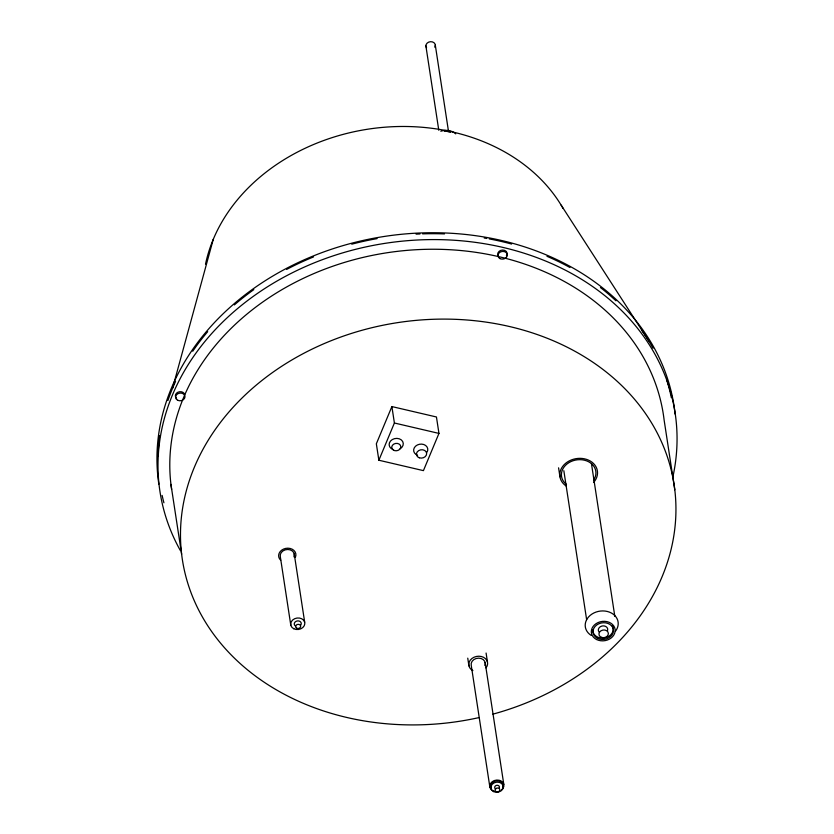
<?xml version="1.0" encoding="UTF-8"?>
<svg xmlns="http://www.w3.org/2000/svg" width="834" height="834" viewBox="0 0 834 834"><rect width="100%" height="100%" fill="white"/><g stroke="black" fill="none" stroke-linecap="round" stroke-linejoin="round"><path stroke-width="1.25" d="M172.534 388.342L213.254 239.368M391.886 406.575L376.342 443.792L378.865 460.232L423.422 470.637L438.955 433.409L436.443 416.979L391.886 406.575L394.399 423.005L378.865 460.232M394.399 423.005L438.955 433.409M561.157 205.154L649.123 341.481M674.789 489.787L664.104 419.94A248.709 201.713 -8.7 0 0 390.541 252.243A248.709 201.713 -8.7 0 0 171.627 489.433M591.452 463.641L614.835 616.441M563.836 470.689L586.625 619.631M558.582 467.832L559.958 476.829M435.317 45.203L448.421 130.844M425.882 45.901L438.788 130.271M486.086 653.032L487.463 662.019M485.148 662.498L503.799 784.398M489.892 787.275L471.241 665.376A7.11 5.765 -8.7 0 1 478.716 658.141A7.11 5.765 -8.7 0 1 484.877 665.501M467.749 658.151L468.927 665.855M294.225 553.839L304.702 622.32M290.795 625.198L280.318 556.716A7.11 5.765 -8.7 0 1 287.793 549.481A7.11 5.765 -8.7 0 1 293.954 556.841M170.939 484.377L181.635 554.224M498.232 255.882A4.733 3.847 -8.7 0 1 502.662 250.044A4.733 3.847 -8.7 0 1 506.394 255.798M176.579 398.329A4.733 3.847 -8.7 0 1 177.892 392.241A4.733 3.847 -8.7 0 1 184.679 394.482M163.923 502.808A259.364 210.366 -8.7 0 1 162.119 495.406M158.147 455.854A259.364 210.366 -8.7 0 1 159.669 435.536M167.926 400.508A259.364 210.366 -8.7 0 1 175.557 381.472M192.737 351.25A259.364 210.366 -8.7 0 1 207.697 331.682M234.364 304.9A259.364 210.366 -8.7 0 1 253.807 289.627M286.635 269.424A259.364 210.366 -8.7 0 1 313.532 256.914M351.75 244.185A259.364 210.366 -8.7 0 1 377.083 238.618M416.083 234.135A259.364 210.366 -8.7 0 1 419.992 233.958M422.598 233.864A259.364 210.366 -8.7 0 1 444.512 233.916M484.22 238.013A259.364 210.366 -8.7 0 1 486.733 238.451M489.235 238.91A259.364 210.366 -8.7 0 1 511.617 244.049M546.979 256.309A259.364 210.366 -8.7 0 1 569.945 267.506M600.459 287.563A259.364 210.366 -8.7 0 1 615.961 300.824M641.502 329.951A259.364 210.366 -8.7 0 1 653.043 348.237M666.877 380.419A259.364 210.366 -8.7 0 1 671.36 397.703M205.508 264.19A189.339 153.56 -8.7 0 1 367.46 129.249A189.339 153.56 -8.7 0 1 563.106 208.458M393.106 449.536A7.11 5.765 -8.7 0 1 390.479 441.071A7.11 5.765 -8.7 0 1 401.3 439.893A7.11 5.765 -8.7 0 1 400.164 448.765M417.615 455.26A7.11 5.765 -8.7 0 1 414.352 447.691A7.11 5.765 -8.7 0 1 423.818 444.532A7.11 5.765 -8.7 0 1 427.081 452.101M494.52 791.414A7.11 5.765 -8.7 0 1 490.673 783.324A7.11 5.765 -8.7 0 1 501.328 781.124A7.11 5.765 -8.7 0 1 501.474 789.975M472.888 670.588A9.476 7.683 -8.7 0 1 470.386 660.007A9.476 7.683 -8.7 0 1 483.501 657.286A9.476 7.683 -8.7 0 1 486.003 667.878M494.937 788.151A2.366 1.918 -8.7 0 1 496.918 785.284A2.366 1.918 -8.7 0 1 499.285 787.723M495.73 788.87A2.366 1.918 -8.7 0 1 495.271 788.557M491.247 788.339A6.245 5.067 -8.7 0 1 496.491 780.78A6.245 5.067 -8.7 0 1 502.725 787.202M295.778 626.219A3.513 2.846 -8.7 0 1 294.861 622.3A3.513 2.846 -8.7 0 1 299.708 621.288A3.513 2.846 -8.7 0 1 300.636 625.219M280.714 560.229A8.684 7.047 -8.7 0 1 285.645 548.407A8.684 7.047 -8.7 0 1 295.434 557.185M566.265 486.076A18.953 15.366 -8.7 0 1 564.159 464.663A18.953 15.366 -8.7 0 1 590.43 461.129A18.953 15.366 -8.7 0 1 593.672 482.375M566.495 484.439A17.337 14.053 -8.7 0 1 565.4 465.445A17.337 14.053 -8.7 0 1 588.523 461.702A17.337 14.053 -8.7 0 1 593.641 480.04M591.275 635.456A16.576 13.448 -8.7 0 1 588.616 616.899A16.576 13.448 -8.7 0 1 611.395 613.021A16.576 13.448 -8.7 0 1 615.367 631.348M612.239 625.615A10.269 8.33 -8.7 0 1 604.942 637.833A10.269 8.33 -8.7 0 1 592.828 629.628M599.073 632.036A4.733 3.847 -8.7 0 1 602.158 625.98A4.733 3.847 -8.7 0 1 607.642 630.275M478.956 717.605A248.709 201.713 -8.7 0 1 191.403 474.754A248.709 201.713 -8.7 0 1 606.318 372.068A248.709 201.713 -8.7 0 1 492.904 714.154M180.28 550.409A260.552 211.325 -8.7 0 1 386.382 243.142A260.552 211.325 -8.7 0 1 673.007 476.308M158.835 484.116A260.552 211.325 -8.7 0 1 389.916 235.636A260.552 211.325 -8.7 0 1 675.081 414.091M444.407 131.303A14.209 11.53 -8.7 0 1 450.485 131.709M447.983 131.793A13.584 11.009 -8.7 0 1 450.256 132.199M440.79 131.219A13.584 11.009 -8.7 0 1 455.739 133.878M426.581 47.778A4.733 3.847 -8.7 0 1 430.469 41.7A4.733 3.847 -8.7 0 1 434.743 47.173M500.077 258.644A4.733 3.847 -8.7 0 0 507.353 255.225A4.733 3.847 -8.7 0 0 500.483 251.951A4.733 3.847 -8.7 0 0 500.077 258.644M177.736 400.299A4.733 3.847 -8.7 0 0 184.992 396.848A4.733 3.847 -8.7 0 0 178.101 393.606A4.733 3.847 -8.7 0 0 177.736 400.299M394.284 450.506A4.545 3.69 -8.7 0 0 400.789 446.586A4.545 3.69 -8.7 0 0 393.742 444.136A4.545 3.69 -8.7 0 0 394.284 450.506M419.304 457.793A5.129 4.16 -8.7 0 0 426.643 453.362A5.129 4.16 -8.7 0 0 418.689 450.6A5.129 4.16 -8.7 0 0 419.304 457.793M496.147 791.612A2.366 1.918 -8.7 0 0 499.827 789.965A2.366 1.918 -8.7 0 0 496.449 788.255A2.366 1.918 -8.7 0 0 496.147 791.612M493.561 791.591A6.245 5.067 -8.7 0 0 503.256 787.254A6.245 5.067 -8.7 0 0 494.353 782.761A6.245 5.067 -8.7 0 0 493.561 791.591M293.766 628.742A7.11 5.765 -8.7 0 0 304.806 623.822A7.11 5.765 -8.7 0 0 294.673 618.703A7.11 5.765 -8.7 0 0 293.766 628.742M296.696 628.2A2.533 2.054 -8.7 0 0 300.636 626.438A2.533 2.054 -8.7 0 0 297.019 624.614A2.533 2.054 -8.7 0 0 296.696 628.2M596.529 639.501A11.978 9.716 -8.7 0 0 615.138 631.192A11.978 9.716 -8.7 0 0 598.051 622.571A11.978 9.716 -8.7 0 0 596.529 639.501M597.478 638.302A10.269 8.33 -8.7 0 0 613.438 631.182A10.269 8.33 -8.7 0 0 598.791 623.79A10.269 8.33 -8.7 0 0 597.478 638.302M601.523 637.385A4.733 3.847 -8.7 0 0 608.361 633.381A4.733 3.847 -8.7 0 0 601.074 630.733A4.733 3.847 -8.7 0 0 601.523 637.385"/></g></svg>
